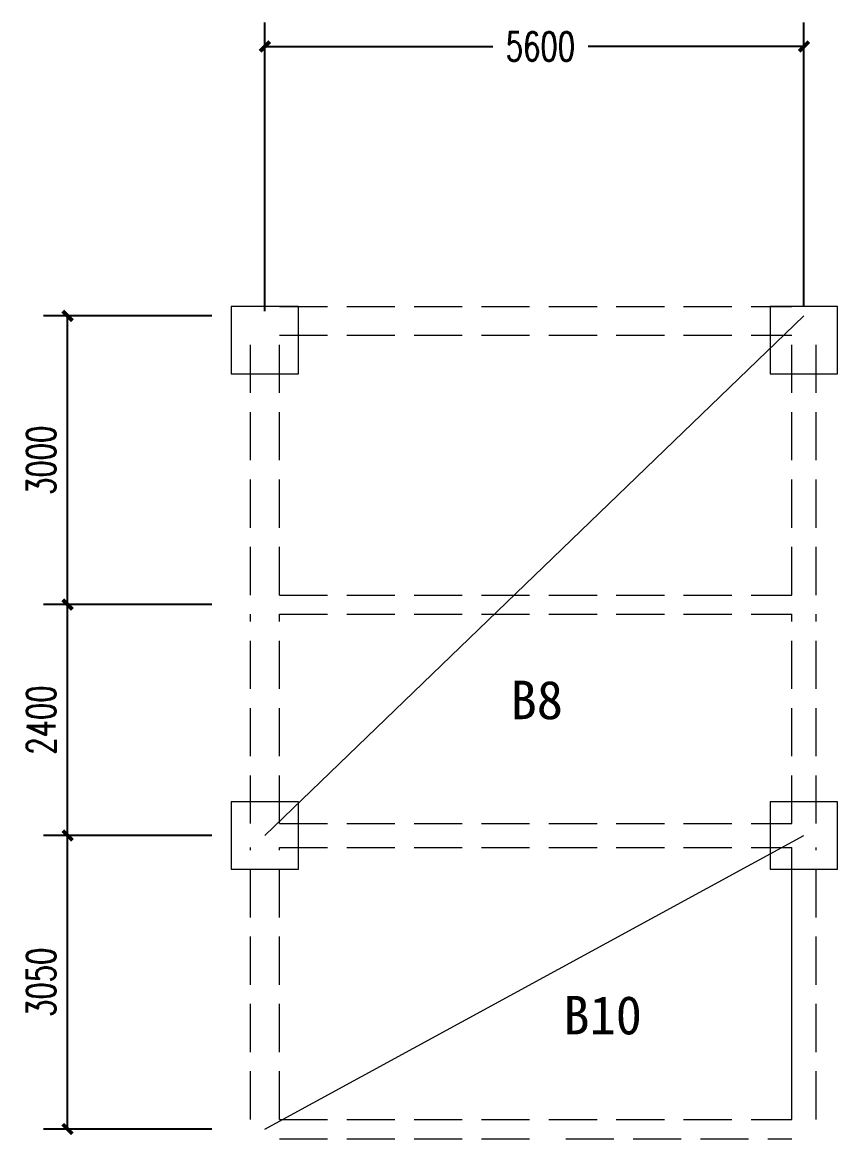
# Model space of a CAD drawing. Header units: millimetres. Extents: x -4900 to 114297, y -4800 to 46100.
# Drawn here: x 105827 to 114297, y 27921 to 39522 of the extents above; entities that cross this region are included whole.
import ezdxf

# ---------------------------------------------------------------- set-up
doc = ezdxf.new("R2010")
doc.units = ezdxf.units.MM
doc.header["$LTSCALE"] = 2000
doc.header["$PDSIZE"] = 0.1
doc.linetypes.add('DASH', pattern=[0.35, 0.25, -0.1])
doc.layers.get('0').update_dxf_attribs({"lineweight": 9})
doc.layers.get('Defpoints').update_dxf_attribs({"lineweight": 9})
doc.layers.add('AXIS', color=3, linetype='Continuous')
for name, color, linetype, lineweight in [('bbbbb', 200, 'Continuous', 9), ('column', 50, 'Continuous', 9), ('primary_beam', 180, 'Continuous', 9), ('secondary_beam', 130, 'Continuous', 9)]:
    doc.layers.add(name, color=color, linetype=linetype, lineweight=lineweight)
doc.styles.add('_TCH_DIM_T3', font='SIMPLEX', dxfattribs={"width": 0.705882, "bigfont": 'GBCBIG'})
doc.dimstyles.new('_TCH_ARCH&&100', dxfattribs={"dimtxt": 297.5, "dimasz": 100, "dimexe": 250, "dimexo": 300, "dimgap": 126.25, "dimtad": 1, "dimdec": 0, "dimzin": 0, "dimdsep": 46, "dimtxsty": '_TCH_DIM_T3', "dimblk": 'ARCHTICK', "dimcen": 0.09, "dimclrt": 7, "dimazin": 2, "dimtfac": 1, "dimtdec": 0, "dimtix": 1, "dimtmove": 2, "dimatfit": 3, "dimfxl": 100, "dimtolj": 1, "dimtzin": 0, "dimarcsym": 0})

# ---------------------------------------------------------------- blocks, each defined once
blk = doc.blocks.new('_ArchTick')
at = {"color": 0, "linetype": 'ByBlock', "const_width": 0.4}
blk.add_lwpolyline([(-0.5, -0.5), (0.5, 0.5)], dxfattribs=at)
blk = doc.blocks.new('*D447')
at = {"layer": 'AXIS', "color": 0, "lineweight": -2, "transparency": 16777216}
for p, q in [((108347, 36521), (108347, 39522)), ((113947, 36571), (113947, 39522)), ((108347, 39272), (110713, 39272)), ((113947, 39272), (111706, 39272))]:
    blk.add_line(p, q, dxfattribs=at)
at = {"layer": 'Defpoints', "color": 0, "transparency": 16777216}
for p in [(113947, 39272), (108347, 36221), (113947, 36271)]:
    blk.add_point(p, dxfattribs=at)
at = {"layer": 'AXIS', "color": 0, "lineweight": -2, "transparency": 16777216, "xscale": 100, "yscale": 100, "zscale": 100, "rotation": 180}
blk.add_blockref('_ArchTick', (108347, 39272), dxfattribs=at)
at = {"layer": 'AXIS', "color": 0, "lineweight": -2, "transparency": 16777216, "xscale": 100, "yscale": 100, "zscale": 100}
blk.add_blockref('_ArchTick', (113947, 39272), dxfattribs=at)
at = {"layer": 'AXIS', "color": 7, "transparency": 16777216, "insert": (111209, 39272), "char_height": 297.5, "attachment_point": 5, "style": '_TCH_DIM_T3'}
blk.add_mtext('\\A1;5600', dxfattribs=at)
blk = doc.blocks.new('*D448')
at = {"layer": 'AXIS', "color": 0, "lineweight": -2, "transparency": 16777216}
for p, q in [((107797, 31071), (106047, 31071)), ((106297, 28021), (106297, 31071)), ((107797, 28021), (106047, 28021))]:
    blk.add_line(p, q, dxfattribs=at)
at = {"layer": 'Defpoints', "color": 0, "transparency": 16777216}
for p in [(106297, 31071), (108097, 31071), (108097, 28021)]:
    blk.add_point(p, dxfattribs=at)
at = {"layer": 'AXIS', "color": 0, "lineweight": -2, "transparency": 16777216, "xscale": 100, "yscale": 100, "zscale": 100}
for p, rotation in [((106297, 31071), 90), ((106297, 28021), 270)]:
    blk.add_blockref('_ArchTick', p, dxfattribs=dict(at, rotation=rotation))
at = {"layer": 'AXIS', "color": 7, "transparency": 16777216, "insert": (106022, 29546), "char_height": 297.5, "attachment_point": 5, "rotation": 90, "style": '_TCH_DIM_T3'}
blk.add_mtext('\\A1;3050', dxfattribs=at)
blk = doc.blocks.new('*D449')
at = {"layer": 'AXIS', "color": 0, "lineweight": -2, "transparency": 16777216}
for p, q in [((107797, 33471), (106047, 33471)), ((106297, 31071), (106297, 33471)), ((107797, 31071), (106047, 31071))]:
    blk.add_line(p, q, dxfattribs=at)
at = {"layer": 'Defpoints', "color": 0, "transparency": 16777216}
for p in [(106297, 33471), (108097, 33471), (108097, 31071)]:
    blk.add_point(p, dxfattribs=at)
at = {"layer": 'AXIS', "color": 0, "lineweight": -2, "transparency": 16777216, "xscale": 100, "yscale": 100, "zscale": 100}
for p, rotation in [((106297, 33471), 90), ((106297, 31071), 270)]:
    blk.add_blockref('_ArchTick', p, dxfattribs=dict(at, rotation=rotation))
at = {"layer": 'AXIS', "color": 7, "transparency": 16777216, "insert": (106022, 32271), "char_height": 297.5, "attachment_point": 5, "rotation": 90, "style": '_TCH_DIM_T3'}
blk.add_mtext('\\A1;2400', dxfattribs=at)
blk = doc.blocks.new('*D450')
at = {"layer": 'AXIS', "color": 0, "lineweight": -2, "transparency": 16777216}
for p, q in [((107797, 36471), (106047, 36471)), ((106297, 33471), (106297, 36471)), ((107797, 33471), (106047, 33471))]:
    blk.add_line(p, q, dxfattribs=at)
at = {"layer": 'Defpoints', "color": 0, "transparency": 16777216}
for p in [(106297, 36471), (108097, 36471), (108097, 33471)]:
    blk.add_point(p, dxfattribs=at)
at = {"layer": 'AXIS', "color": 0, "lineweight": -2, "transparency": 16777216, "xscale": 100, "yscale": 100, "zscale": 100}
for p, rotation in [((106297, 36471), 90), ((106297, 33471), 270)]:
    blk.add_blockref('_ArchTick', p, dxfattribs=dict(at, rotation=rotation))
at = {"layer": 'AXIS', "color": 7, "transparency": 16777216, "insert": (106022, 34971), "char_height": 297.5, "attachment_point": 5, "rotation": 90, "style": '_TCH_DIM_T3'}
blk.add_mtext('\\A1;3000', dxfattribs=at)

msp = doc.modelspace()

# ---------------------------------------------------------------- linework, layer by layer
at = {"layer": 'bbbbb'}
for p, q in [((108346.9, 31070.6), (113946.9, 36470.6)), ((108346.9, 28020.6), (113946.9, 31070.6))]:
    msp.add_line(p, q, dxfattribs=at)
at = {"layer": 'column', "linetype": 'Continuous'}
for points in [[(108696.9, 36570.6), (107996.9, 36570.6), (107996.9, 35870.6), (108696.9, 35870.6)], [(114296.9, 36570.6), (113596.9, 36570.6), (113596.9, 35870.6), (114296.9, 35870.6)], [(108696.9, 31420.6), (107996.9, 31420.6), (107996.9, 30720.6), (108696.9, 30720.6)], [(114296.9, 31420.6), (113596.9, 31420.6), (113596.9, 30720.6), (114296.9, 30720.6)]]:
    msp.add_lwpolyline(points, close=True, dxfattribs=at)
at = {"layer": 'primary_beam', "linetype": 'DASH'}
for p, q in [((108496.9, 36570.6), (113821.9, 36570.6)), ((108196.9, 33570.6), (108196.9, 36270.6)), ((108496.9, 33570.6), (108496.9, 36270.6)), ((108496.9, 36270.6), (113821.9, 36270.6)), ((113821.9, 33570.6), (113821.9, 36270.6)), ((114071.9, 33570.6), (114071.9, 36270.6)), ((108196.9, 31195.6), (108196.9, 33370.6)), ((108496.9, 31195.6), (108496.9, 33370.6)), ((113821.9, 31195.6), (113821.9, 33370.6)), ((114071.9, 31195.6), (114071.9, 33370.6)), ((108496.9, 31195.6), (113821.9, 31195.6)), ((108196.9, 28120.6), (108196.9, 30945.6)), ((108496.9, 28120.6), (108496.9, 30945.6)), ((108496.9, 30945.6), (113821.9, 30945.6)), ((114071.9, 28120.6), (114071.9, 30945.6))]:
    msp.add_line(p, q, dxfattribs=at)
at = {"layer": 'primary_beam'}
msp.add_line((113821.9, 28120.6), (113821.9, 30945.6), dxfattribs=at)
at = {"layer": 'secondary_beam', "linetype": 'DASH'}
for p, q in [((108496.9, 33570.6), (113821.9, 33570.6)), ((108496.9, 33370.6), (113821.9, 33370.6)), ((108496.9, 28120.6), (113821.9, 28120.6)), ((108496.9, 27920.6), (111221.9, 27920.6)), ((111471.9, 27920.6), (113821.9, 27920.6))]:
    msp.add_line(p, q, dxfattribs=at)

# ---------------------------------------------------------------- texts
at = {"layer": 'bbbbb', "char_height": 400, "attachment_point": 5}
for s, insert in [('B8', (111171, 32477)), ('B10', (111855.2, 29201.4))]:
    msp.add_mtext_dynamic_manual_height_columns(s, width=3912.415, gutter_width=12.5, heights=[0], dxfattribs=dict(at, insert=insert))

# ---------------------------------------------------------------- dimensions: what is measured, and where the dimension line sits
at = {"layer": 'AXIS'}
dim = msp.add_linear_dim(base=(113946.9, 39272.5), p1=(108346.9, 36220.6), p2=(113946.9, 36270.6), dimstyle='_TCH_ARCH&&100', dxfattribs=at)
dim.commit()
dim.dimension.update_dxf_attribs({"geometry": '*D447', "text_midpoint": (111209.4, 39272.5), "dimtype": 160})
for base, p1, p2, picture, middle in [((106296.9, 36470.6), (108096.9, 33470.6), (108096.9, 36470.6), '*D450', (106021.9, 34970.6)), ((106296.9, 33470.6), (108096.9, 31070.6), (108096.9, 33470.6), '*D449', (106021.9, 32270.6)), ((106296.9, 31070.6), (108096.9, 28020.6), (108096.9, 31070.6), '*D448', (106021.9, 29545.6))]:
    dim = msp.add_linear_dim(base=base, p1=p1, p2=p2, angle=90, dimstyle='_TCH_ARCH&&100', dxfattribs=at)
    dim.commit()
    dim.dimension.update_dxf_attribs({"geometry": picture, "text_midpoint": middle})

doc.saveas('drawing.dxf')
